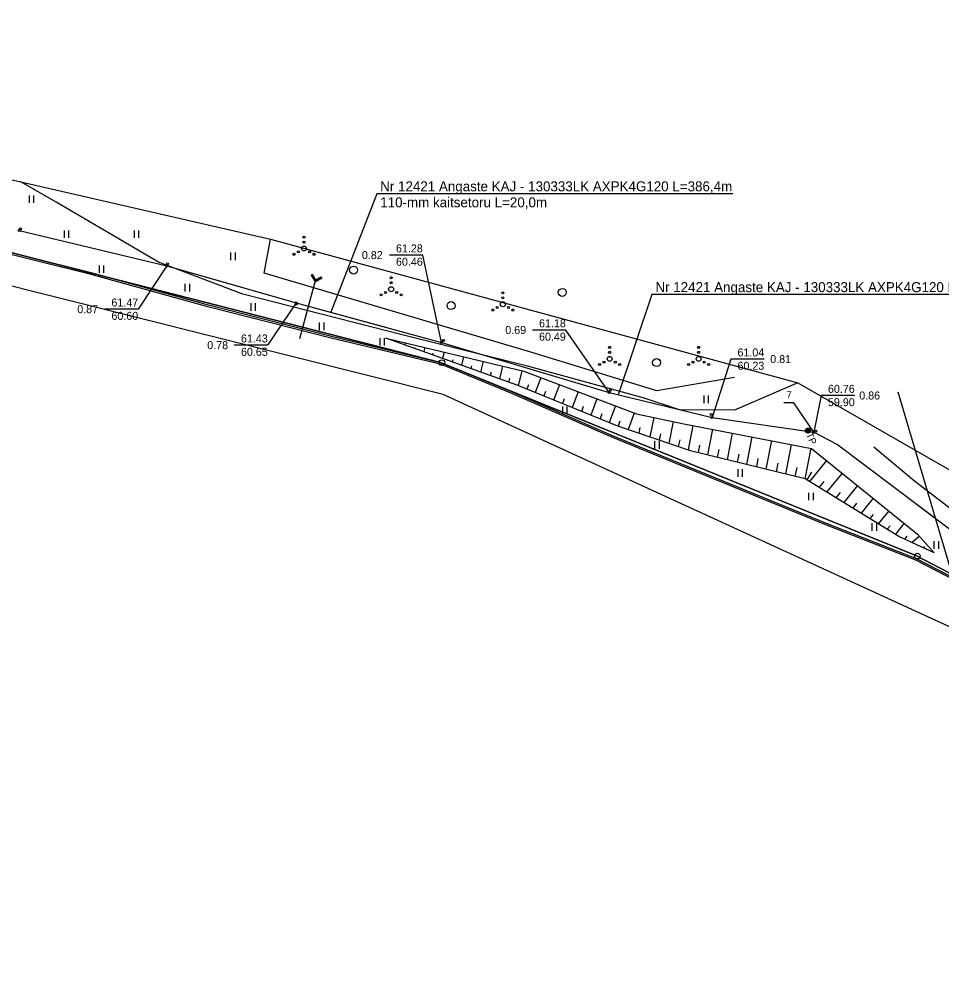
# Model space of a CAD drawing. Extents: x 639606 to 640670, y 6454775 to 6455795.
# Drawn here: x 640131.3 to 640223.5, y 6455140 to 6455236.5 of the extents above; entities that cross this region are included whole.
import ezdxf

# ---------------------------------------------------------------- set-up
doc = ezdxf.new("R2010")
doc.units = 0
for name, color, linetype in [('ABIJOONIS', 7, 'Continuous'), ('AED', 7, 'Continuous'), ('HALJASTUS', 7, 'Continuous'), ('KPOHULIIN', 7, 'Continuous'), ('MOOTMPUNKT', 7, 'Continuous'), ('MOOTPIIR', 7, 'Continuous'), ('MPKAABEL', 7, 'Continuous'), ('PIIR', 7, 'Continuous'), ('PIIRIMLEITUD', 7, 'Continuous'), ('POST', 7, 'Continuous'), ('RELJEEF', 7, 'Continuous'), ('TEE', 7, 'Continuous'), ('TRUUP', 7, 'Continuous'), ('VEEKOGU', 7, 'Continuous')]:
    doc.layers.add(name, color=color, linetype=linetype)

msp = doc.modelspace()

# ---------------------------------------------------------------- linework, layer by layer
at = {"layer": 'ABIJOONIS'}
msp.add_lwpolyline([(640210.762, 6455195.185), (640208.762, 6455198.146), (640207.762, 6455198.146)], dxfattribs=at)
at = {"layer": 'AED'}
for points in [[(640226.121, 6455179.914), (640221.001, 6455182.541), (640212.01, 6455186.076), (640197.436, 6455192.039), (640190.773, 6455194.759), (640180.608, 6455199.189), (640173.555, 6455202.112), (640162.526, 6455204.76), (640150.235, 6455207.883), (640138.489, 6455211.124), (640127.357, 6455213.886), (640113.287, 6455217.485), (640100.934, 6455220.859), (640086.698, 6455224.429), (640077.21, 6455226.778), (640065.226, 6455229.412), (640061.669, 6455223.956), (640048.965, 6455202.401), (640047.809, 6455196.113), (640046.611, 6455190.321)], [(640226.052, 6455179.781), (640220.939, 6455182.404), (640211.954, 6455185.937), (640197.379, 6455191.9), (640190.715, 6455194.621), (640180.549, 6455199.051), (640173.508, 6455201.969), (640162.49, 6455204.614), (640150.164, 6455207.746), (640138.483, 6455210.971), (640127.32, 6455213.741), (640113.249, 6455217.34), (640100.896, 6455220.714), (640086.662, 6455224.284), (640077.176, 6455226.632), (640065.295, 6455229.243), (640061.796, 6455223.877), (640049.108, 6455202.348), (640047.956, 6455196.084), (640046.758, 6455190.291)]]:
    msp.add_lwpolyline(points, dxfattribs=at)
at = {"layer": 'HALJASTUS'}
for p, q in [((640132.272, 6455218.881), (640132.272, 6455218.119)), ((640132.728, 6455218.881), (640132.728, 6455218.119)), ((640135.772, 6455215.381), (640135.772, 6455214.619)), ((640136.228, 6455215.381), (640136.228, 6455214.619)), ((640142.772, 6455215.381), (640142.772, 6455214.619)), ((640143.228, 6455215.381), (640143.228, 6455214.619)), ((640152.428, 6455213.153), (640152.428, 6455212.392)), ((640152.883, 6455213.153), (640152.883, 6455212.392)), ((640139.272, 6455211.881), (640139.272, 6455211.119)), ((640139.728, 6455211.881), (640139.728, 6455211.119)), ((640147.863, 6455210.019), (640147.863, 6455209.258)), ((640148.318, 6455210.019), (640148.318, 6455209.258)), ((640154.44, 6455208.085), (640154.44, 6455207.324)), ((640154.895, 6455208.085), (640154.895, 6455207.324)), ((640161.288, 6455206.15), (640161.288, 6455205.389)), ((640161.743, 6455206.15), (640161.743, 6455205.389)), ((640167.343, 6455204.613), (640167.343, 6455203.852)), ((640167.798, 6455204.613), (640167.798, 6455203.852)), ((640199.735, 6455198.857), (640199.735, 6455198.096)), ((640200.19, 6455198.857), (640200.19, 6455198.096)), ((640185.613, 6455197.774), (640185.613, 6455197.013)), ((640186.068, 6455197.774), (640186.068, 6455197.013)), ((640194.821, 6455194.292), (640194.821, 6455193.531)), ((640195.276, 6455194.292), (640195.276, 6455193.531)), ((640203.139, 6455191.507), (640203.139, 6455190.746)), ((640203.594, 6455191.507), (640203.594, 6455190.746)), ((640210.219, 6455189.147), (640210.219, 6455188.386)), ((640210.674, 6455189.147), (640210.674, 6455188.386)), ((640216.564, 6455186.09), (640216.564, 6455185.329)), ((640217.019, 6455186.09), (640217.019, 6455185.329)), ((640222.754, 6455184.291), (640222.754, 6455183.53)), ((640223.209, 6455184.291), (640223.209, 6455183.53))]:
    msp.add_line(p, q, dxfattribs=at)
msp.add_lwpolyline([(640202.81, 6455200.676), (640195.05, 6455199.324), (640182.461, 6455203.185), (640155.78, 6455211.108), (640156.423, 6455214.497)], dxfattribs=at)
for centre, radius in [((640159.77, 6455214.709), 0.1), ((640159.77, 6455214.209), 0.1), ((640159.205, 6455213.234), 0.1), ((640159.77, 6455213.559), 0.25), ((640160.335, 6455213.234), 0.1), ((640158.77, 6455212.984), 0.1), ((640160.77, 6455212.984), 0.1), ((640164.733, 6455211.408), 0.4), ((640168.474, 6455210.647), 0.1), ((640168.474, 6455209.497), 0.25), ((640168.474, 6455210.147), 0.1), ((640185.593, 6455209.177), 0.4), ((640167.474, 6455208.922), 0.1), ((640167.909, 6455209.172), 0.1), ((640169.039, 6455209.172), 0.1), ((640169.474, 6455208.922), 0.1), ((640179.655, 6455209.138), 0.1), ((640179.655, 6455208.638), 0.1), ((640174.475, 6455207.858), 0.4), ((640179.09, 6455207.663), 0.1), ((640179.655, 6455207.988), 0.25), ((640180.22, 6455207.663), 0.1), ((640178.655, 6455207.413), 0.1), ((640180.655, 6455207.413), 0.1), ((640190.333, 6455203.683), 0.1), ((640199.232, 6455203.683), 0.1), ((640190.333, 6455202.533), 0.25), ((640190.333, 6455203.183), 0.1), ((640199.232, 6455202.533), 0.25), ((640199.232, 6455203.183), 0.1), ((640189.333, 6455201.958), 0.1), ((640189.768, 6455202.208), 0.1), ((640190.898, 6455202.208), 0.1), ((640191.333, 6455201.958), 0.1), ((640195.031, 6455202.161), 0.4), ((640198.232, 6455201.958), 0.1), ((640198.667, 6455202.208), 0.1), ((640199.797, 6455202.208), 0.1), ((640200.232, 6455201.958), 0.1)]:
    msp.add_circle(centre, radius, dxfattribs=at)
at = {"layer": 'KPOHULIIN'}
msp.add_lwpolyline([(640219.137, 6455199.244), (640224.411, 6455181.482), (640254.312, 6455166.827), (640258.841, 6455084.857), (640258.555, 6455078.424)], dxfattribs=at)
at = {"layer": 'MOOTMPUNKT'}
for centre in [(640131.296, 6455215.362), (640131.405, 6455215.516), (640146.045, 6455211.845), (640146.128, 6455212.028), (640158.974, 6455208.141), (640158.998, 6455207.992), (640173.517, 6455204.162), (640173.712, 6455204.379), (640190.298, 6455199.162), (640190.423, 6455199.412), (640200.476, 6455196.968), (640200.568, 6455196.667), (640210.762, 6455195.185), (640210.943, 6455195.294)]:
    msp.add_circle(centre, 0.1, dxfattribs=at)
at = {"layer": 'MOOTPIIR'}
for points in [[(640084.679, 6454959.181), (640111.51, 6455083.179), (640026.643, 6455119.173), (640028.789, 6455171.957), (640021.815, 6455173.861), (639979.513, 6455187.096), (639981.301, 6455197.047), (639989.007, 6455202.426), (640021.701, 6455193.528), (640037.528, 6455197.711), (640041.693, 6455204.032), (640063.075, 6455236.482), (640074.394, 6455233.135), (640131.45, 6455220.223), (640156.423, 6455214.497), (640209.151, 6455200.14), (640224.312, 6455191.446)], [(640249.625, 6455164.125), (640173.674, 6455198.963), (640066.517, 6455225.877), (640053.968, 6455200.862), (640048.355, 6455169.161), (640051.409, 6455134.199), (640138.423, 6455103.075), (640114.647, 6454951.338)]]:
    msp.add_lwpolyline(points, dxfattribs=at)
at = {"layer": 'MPKAABEL'}
for points in [[(640202.645, 6455219.041), (640167.036, 6455219.041), (640162.444, 6455207.192)], [(640131.296, 6455215.362), (640146.045, 6455211.845), (640158.974, 6455208.141), (640173.517, 6455204.162), (640190.298, 6455199.162), (640200.568, 6455196.667), (640210.762, 6455195.185), (640213.114, 6455193.978), (640224.461, 6455185.432)], [(640173.517, 6455204.162), (640171.637, 6455212.909), (640168.304, 6455212.909)], [(640146.045, 6455211.845), (640143.178, 6455207.498), (640139.845, 6455207.498)], [(640148.751, 6455211.07), (640158.974, 6455208.141), (640168.05, 6455205.658)], [(640230.165, 6455208.961), (640194.556, 6455208.961), (640191.185, 6455198.946)], [(640158.974, 6455208.141), (640156.134, 6455203.901), (640152.801, 6455203.901)], [(640190.298, 6455199.162), (640185.938, 6455205.415), (640182.605, 6455205.415)], [(640205.781, 6455202.507), (640202.448, 6455202.507), (640200.568, 6455196.667)], [(640214.829, 6455198.865), (640211.495, 6455198.865), (640210.762, 6455195.185)], [(640220.987, 6455188.049), (640224.461, 6455185.432), (640232.489, 6455180.009)]]:
    msp.add_lwpolyline(points, dxfattribs=at)
at = {"layer": 'PIIR'}
msp.add_lwpolyline([(640250.42, 6455167.53), (640220.95, 6455182.86), (640173.43, 6455202.17), (640064.91, 6455229.93), (640048.48, 6455202.37), (640035.37, 6455134.35), (640088.84, 6455112.08), (640115.58, 6455087.97), (640128.83, 6455064.66), (640115.24, 6454962.36), (640346.71, 6454862.78), (640316.28, 6455033.48), (640279.08, 6455046.98), (640257.06, 6455055.26), (640229.49, 6455064.18), (640254.29, 6455162.67)], close=True, dxfattribs=at)
msp.add_lwpolyline([(640346.71, 6454862.78), (640115.24, 6454962.36), (640128.83, 6455064.66), (640115.58, 6455087.97), (640088.84, 6455112.08), (640035.37, 6455134.35), (640048.48, 6455202.37), (640064.91, 6455229.93), (640173.43, 6455202.17), (640220.95, 6455182.86), (640250.42, 6455167.53)], dxfattribs=at)
at = {"layer": 'PIIRIMLEITUD'}
for centre in [(640173.553, 6455202.149), (640221.099, 6455182.813)]:
    msp.add_circle(centre, 0.285, dxfattribs=at)
at = {"layer": 'POST'}
for radius in [0.25, 0.225, 0.2, 0.175, 0.15, 0.125, 0.1, 0.075, 0.05, 0.025]:
    msp.add_circle((640210.169, 6455195.354), radius, dxfattribs=at)
at = {"layer": 'RELJEEF'}
for p, q in [((640168.914, 6455204.3), (640168.907, 6455204.269)), ((640169.894, 6455204.144), (640169.843, 6455203.931)), ((640170.83, 6455203.68), (640170.807, 6455203.584)), ((640171.839, 6455203.676), (640171.736, 6455203.25)), ((640172.656, 6455203.092), (640172.617, 6455202.933)), ((640173.783, 6455203.207), (640173.629, 6455202.568)), ((640175.727, 6455202.738), (640175.522, 6455201.887)), ((640174.643, 6455202.446), (640174.589, 6455202.223)), ((640176.505, 6455201.845), (640176.436, 6455201.558)), ((640177.671, 6455202.269), (640177.415, 6455201.205)), ((640179.616, 6455201.801), (640179.308, 6455200.524)), ((640178.471, 6455201.207), (640178.386, 6455200.855)), ((640181.56, 6455201.332), (640181.2, 6455199.837)), ((640180.324, 6455200.609), (640180.224, 6455200.194)), ((640182.226, 6455199.93), (640182.06, 6455199.489)), ((640183.438, 6455200.649), (640182.876, 6455199.159)), ((640185.31, 6455199.943), (640184.731, 6455198.41)), ((640183.916, 6455199.262), (640183.745, 6455198.808)), ((640187.181, 6455199.236), (640186.586, 6455197.66)), ((640185.79, 6455198.519), (640185.614, 6455198.053)), ((640189.052, 6455198.53), (640188.44, 6455196.91)), ((640187.698, 6455197.76), (640187.517, 6455197.281)), ((640189.566, 6455197.023), (640189.38, 6455196.53)), ((640190.923, 6455197.824), (640190.295, 6455196.16)), ((640192.794, 6455197.117), (640192.171, 6455195.467)), ((640191.366, 6455196.311), (640191.175, 6455195.806)), ((640194.741, 6455196.672), (640194.337, 6455194.73)), ((640196.699, 6455196.264), (640196.244, 6455194.08)), ((640193.351, 6455195.651), (640193.237, 6455195.104)), ((640195.409, 6455195.027), (640195.28, 6455194.408)), ((640198.66, 6455195.87), (640198.187, 6455193.419)), ((640200.623, 6455195.49), (640200.127, 6455192.919)), ((640202.587, 6455195.111), (640202.072, 6455192.442)), ((640197.336, 6455194.449), (640197.192, 6455193.757)), ((640204.551, 6455194.732), (640204.017, 6455191.965)), ((640206.515, 6455194.353), (640205.962, 6455191.489)), ((640199.315, 6455193.911), (640199.169, 6455193.154)), ((640201.249, 6455193.468), (640201.097, 6455192.682)), ((640208.478, 6455193.974), (640207.907, 6455191.012)), ((640210.442, 6455193.595), (640209.851, 6455190.535)), ((640203.245, 6455193.009), (640203.088, 6455192.193)), ((640205.165, 6455192.569), (640205.002, 6455191.724)), ((640207.146, 6455192.114), (640206.977, 6455191.24)), ((640212.012, 6455192.369), (640210.314, 6455190.265)), ((640209.038, 6455191.68), (640208.864, 6455190.777)), ((640210.506, 6455191.205), (640210.059, 6455190.422)), ((640213.569, 6455191.113), (640212.032, 6455189.209)), ((640211.747, 6455190.284), (640211.262, 6455189.683)), ((640213.391, 6455189.183), (640212.955, 6455188.642)), ((640215.125, 6455189.856), (640213.75, 6455188.153)), ((640216.681, 6455188.6), (640215.468, 6455187.097)), ((640215.023, 6455188.091), (640214.635, 6455187.61)), ((640218.238, 6455187.344), (640217.186, 6455186.041)), ((640216.694, 6455186.973), (640216.355, 6455186.553)), ((640218.382, 6455185.846), (640218.091, 6455185.485)), ((640219.794, 6455186.088), (640218.904, 6455184.986)), ((640220.059, 6455184.788), (640219.83, 6455184.505)), ((640221.316, 6455184.796), (640220.584, 6455184.154)), ((640221.82, 6455183.751), (640221.7, 6455183.646))]:
    msp.add_line(p, q, dxfattribs=at)
for points in [[(640167.95, 6455204.613), (640181.754, 6455201.285), (640193.031, 6455197.028), (640197.756, 6455196.044), (640210.509, 6455193.582), (640221.127, 6455185.012), (640222.774, 6455183.135)], [(640222.774, 6455183.135), (640219.243, 6455184.777), (640209.891, 6455190.525), (640198.432, 6455193.335), (640191.144, 6455195.817), (640181.076, 6455199.887), (640167.95, 6455204.613)]]:
    msp.add_lwpolyline(points, dxfattribs=at)
at = {"layer": 'TEE'}
msp.add_lwpolyline([(640209.151, 6455200.14), (640202.827, 6455197.404), (640197.304, 6455197.438), (640193.693, 6455198.635), (640182.114, 6455201.806), (640169.598, 6455204.944), (640153.655, 6455208.997), (640145.22, 6455212.202), (640135, 6455218.205), (640131.45, 6455220.223)], dxfattribs=at)
at = {"layer": 'TRUUP'}
for p, q in [((640160.609, 6455210.969), (640160.486, 6455210.899)), ((640160.486, 6455210.899), (640160.871, 6455210.223)), ((640160.511, 6455210.913), (640160.515, 6455210.848)), ((640160.535, 6455210.927), (640160.542, 6455210.8)), ((640160.547, 6455210.934), (640160.898, 6455210.32)), ((640160.56, 6455210.941), (640160.57, 6455210.752)), ((640160.584, 6455210.955), (640160.597, 6455210.703)), ((640160.608, 6455210.969), (640160.625, 6455210.655)), ((640160.609, 6455210.969), (640160.925, 6455210.417)), ((640160.636, 6455210.923), (640160.652, 6455210.607)), ((640160.663, 6455210.875), (640160.68, 6455210.559)), ((640160.691, 6455210.826), (640160.707, 6455210.51)), ((640160.718, 6455210.778), (640160.735, 6455210.462)), ((640160.746, 6455210.73), (640160.762, 6455210.414)), ((640160.774, 6455210.682), (640160.79, 6455210.366)), ((640160.801, 6455210.633), (640160.817, 6455210.317)), ((640160.829, 6455210.585), (640160.845, 6455210.269)), ((640160.856, 6455210.537), (640160.872, 6455210.223)), ((640160.871, 6455210.223), (640161.547, 6455210.609)), ((640160.884, 6455210.489), (640160.897, 6455210.237)), ((640160.898, 6455210.32), (640161.512, 6455210.671)), ((640160.911, 6455210.44), (640160.921, 6455210.251)), ((640160.925, 6455210.417), (640161.477, 6455210.732)), ((640160.937, 6455210.424), (640160.945, 6455210.265)), ((640160.961, 6455210.438), (640160.97, 6455210.279)), ((640160.986, 6455210.452), (640160.994, 6455210.293)), ((640161.01, 6455210.466), (640161.018, 6455210.307)), ((640161.034, 6455210.48), (640161.043, 6455210.321)), ((640161.059, 6455210.494), (640161.067, 6455210.334)), ((640161.083, 6455210.508), (640161.091, 6455210.348)), ((640161.107, 6455210.521), (640161.116, 6455210.362)), ((640161.132, 6455210.535), (640161.14, 6455210.376)), ((640161.156, 6455210.549), (640161.164, 6455210.39)), ((640161.18, 6455210.563), (640161.189, 6455210.404)), ((640161.205, 6455210.577), (640161.213, 6455210.418)), ((640161.229, 6455210.591), (640161.237, 6455210.432)), ((640161.253, 6455210.605), (640161.261, 6455210.446)), ((640161.277, 6455210.619), (640161.286, 6455210.459)), ((640161.302, 6455210.632), (640161.31, 6455210.473)), ((640161.326, 6455210.646), (640161.334, 6455210.487)), ((640161.35, 6455210.66), (640161.359, 6455210.501)), ((640161.375, 6455210.674), (640161.383, 6455210.515)), ((640161.399, 6455210.688), (640161.407, 6455210.529)), ((640161.423, 6455210.702), (640161.432, 6455210.543)), ((640161.448, 6455210.716), (640161.456, 6455210.557)), ((640161.472, 6455210.73), (640161.48, 6455210.57)), ((640161.477, 6455210.732), (640161.547, 6455210.609)), ((640161.499, 6455210.694), (640161.505, 6455210.584)), ((640161.526, 6455210.645), (640161.529, 6455210.598)), ((640160.898, 6455210.32), (640159.305, 6455204.535))]:
    msp.add_line(p, q, dxfattribs=at)
at = {"layer": 'VEEKOGU'}
msp.add_lwpolyline([(640260.007, 6455161.052), (640252.583, 6455169.664), (640241.679, 6455179.673), (640224.684, 6455187.338), (640220.804, 6455190.292), (640216.757, 6455193.712)], dxfattribs=at)

# ---------------------------------------------------------------- texts
at = {"layer": 'ABIJOONIS'}
msp.add_text(' 7', height=0.7, dxfattribs=at).set_placement((640207.762, 6455198.596))
at = {"layer": 'MPKAABEL'}
for s, height, p in [('Nr 12421 Angaste KAJ - 130333LK AXPK4G120 L=386,4m', 1, (640167.389, 6455219.282)), ('110-mm kaitsetoru L=20,0m', 1, (640167.389, 6455217.682)), ('0.82', 0.8, (640165.557, 6455212.509)), ('61.28', 0.8, (640168.97, 6455213.175)), ('60.46', 0.8, (640168.97, 6455211.842)), ('Nr 12421 Angaste KAJ - 130333LK AXPK4G120 L=386,4m', 1, (640194.909, 6455209.202)), ('61.47', 0.8, (640140.512, 6455207.765)), ('0.87', 0.8, (640137.098, 6455207.098)), ('60.60', 0.8, (640140.512, 6455206.432)), ('0.69', 0.8, (640179.898, 6455205.015)), ('61.18', 0.8, (640183.271, 6455205.682)), ('61.43', 0.8, (640153.467, 6455204.168)), ('60.49', 0.8, (640183.271, 6455204.349)), ('0.78', 0.8, (640150.094, 6455203.501)), ('60.65', 0.8, (640153.467, 6455202.834)), ('61.04', 0.8, (640203.115, 6455202.774)), ('0.81', 0.8, (640206.393, 6455202.107)), ('60.23', 0.8, (640203.115, 6455201.44)), ('60.76', 0.8, (640212.162, 6455199.132)), ('0.86', 0.8, (640215.295, 6455198.465)), ('59.90', 0.8, (640212.162, 6455197.798))]:
    msp.add_text(s, height=height, dxfattribs=at).set_placement(p)
at = {"layer": 'POST'}
msp.add_text(' TP', height=0.7, rotation=293.30184, dxfattribs=at).set_placement((640209.848, 6455195.216))

doc.saveas('drawing.dxf')
